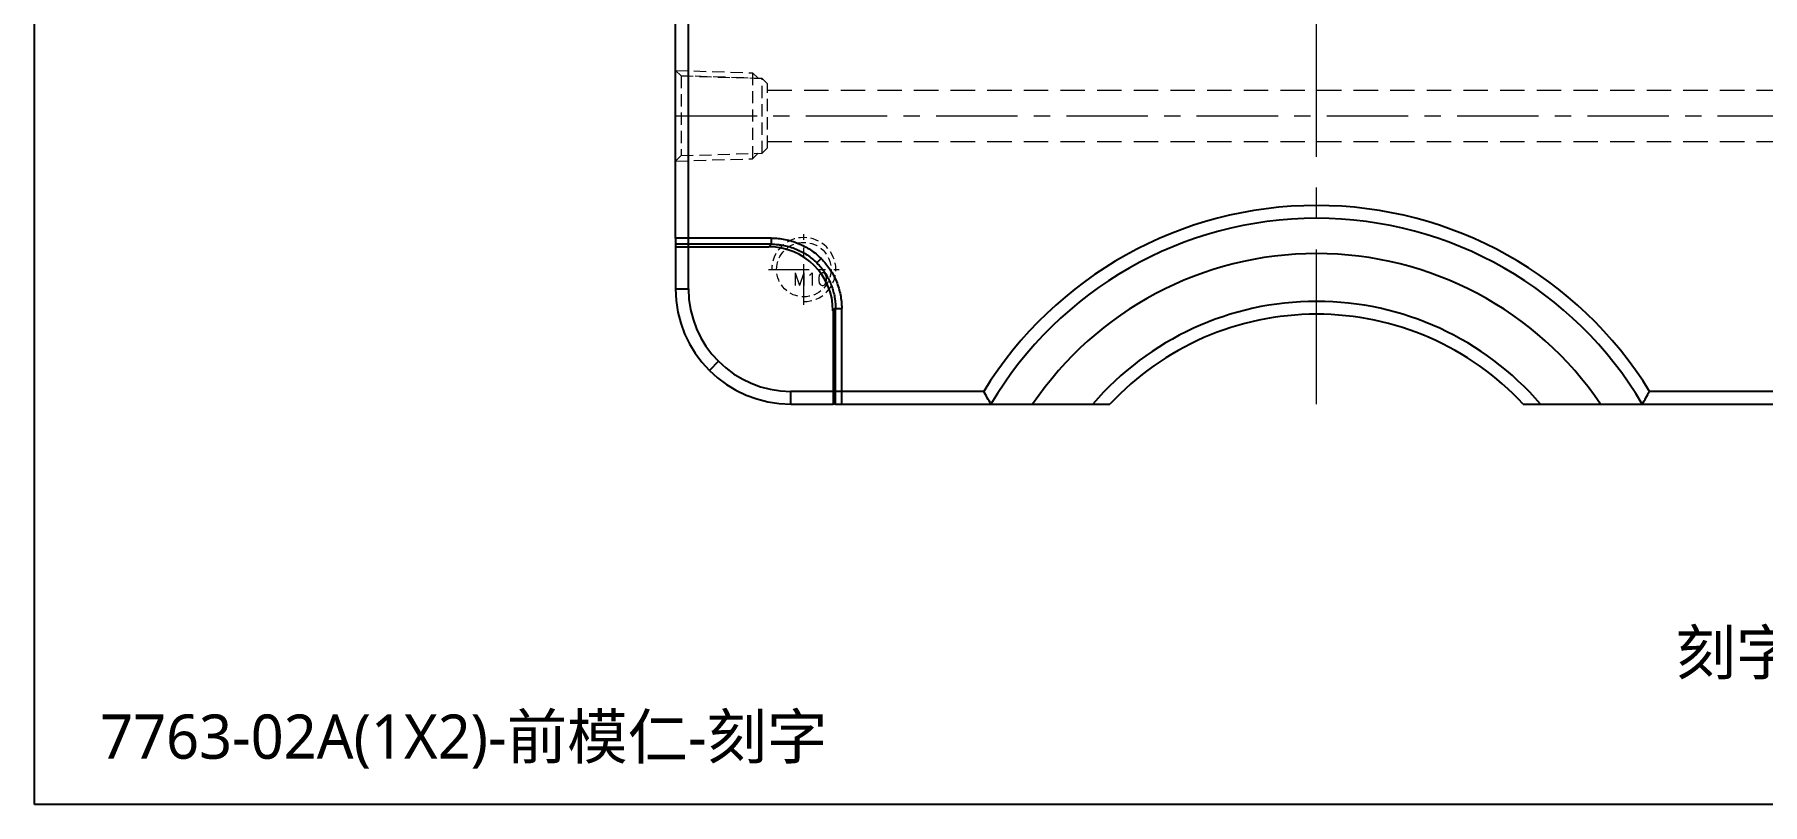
# Model space of a CAD drawing. Header units: millimetres. Extents: x 2549 to 2981, y 2071 to 2377.
# Drawn here: x 2548.8 to 2818.3, y 2071.4 to 2191.5 of the extents above; entities that cross this region are included whole.
import ezdxf
from ezdxf.lldxf.tags import DXFTag

# ---------------------------------------------------------------- set-up
doc = ezdxf.new("R2010")
doc.units = ezdxf.units.MM
doc.linetypes.add('CENTER', pattern=[50.8, 31.75, -6.35, 6.35, -6.35])
doc.linetypes.add('HIDDEN', pattern=[9.525, 6.35, -3.175])
doc.layers.add('10', color=7, linetype='Continuous', true_color=0xffffff)
for name, color, linetype, lineweight in [('cool', 153, 'HIDDEN', 9), ('insert', 85, 'Continuous', 20), ('moldbase', 7, 'Continuous', 20), ('screw', 33, 'Continuous', 13)]:
    doc.layers.add(name, color=color, linetype=linetype, lineweight=lineweight)
doc.styles.get("Standard").update_dxf_attribs({"font": 'arial.ttf'})
doc.styles.add('TXT', font='txt.shx', dxfattribs={"bigfont": 'gbcbig.shx'})
tags = doc.linetypes.add('DASHED', pattern=[25.72, 12.86, -12.86]).pattern_tags.tags
tags[6:7] = [DXFTag(74, 4), DXFTag(75, 0), DXFTag(340, '0'), DXFTag(46, 0.0), DXFTag(50, 0.0), DXFTag(44, 0.0), DXFTag(45, 0.0)]
tags[4:5] = [DXFTag(74, 4), DXFTag(75, 0), DXFTag(340, '0'), DXFTag(46, 0.0), DXFTag(50, 0.0), DXFTag(44, 0.0), DXFTag(45, 0.0)]

# ---------------------------------------------------------------- blocks, each defined once
blk = doc.blocks.new('cool_jt_f12')
at = {"layer": 'cool', "ltscale": 0.3}
for p, q in [((0, 7.0785), (0.856, 6.2225)), ((0, 7.0785), (12, 6.7035)), ((0.856, 6.2225), (0.856, -6.2225)), ((13.5, 5.827375), (0.856, 6.2225)), ((0.856, 6.2225), (13.5, 5.827375)), ((12, 6.7035), (12.856, 5.8475)), ((12, 6.7035), (12, -6.7035)), ((14.327375, 5), (13.5, 5.827375)), ((13.5, -5.827375), (13.5, 5.827375)), ((14.327375, -5), (14.327375, 5)), ((13.5, -5.827375), (14.327375, -5)), ((0.856, -6.2225), (0, -7.0785)), ((0, -7.0785), (12, -6.7035)), ((0.856, -6.2225), (13.5, -5.827375)), ((12, -6.7035), (12.856, -5.8475))]:
    blk.add_line(p, q, dxfattribs=at)
blk = doc.blocks.new('screw_m10_g')
at = {"layer": 'screw', "color": 1, "linetype": 'CENTER', "ltscale": 0.2}
for p, q in [((0, -5.5), (0, 5.5)), ((-5.5, 0), (5.5, 0))]:
    blk.add_line(p, q, dxfattribs=at)
at = {"layer": 'screw', "color": 33, "linetype": 'HIDDEN', "ltscale": 0.2}
blk.add_circle((0, 0), 4.25, dxfattribs=at)
at = {"layer": 'screw', "color": 92, "linetype": 'HIDDEN', "ltscale": 0.2}
blk.add_arc((0, 0), 5, 270, 180, dxfattribs=at)
at = {"layer": 'screw', "color": 6, "style": 'TXT'}
blk.add_text('M10', height=2, dxfattribs=at).set_placement((-1.7, -2.5))
blk = doc.blocks.new('TK')
for p, q in [((0, 0), (0, 294)), ((415.8, 0), (0, 0))]:
    blk.add_line(p, q)

msp = doc.modelspace()

# ---------------------------------------------------------------- linework, layer by layer
at = {"layer": '10', "color": 8, "linetype": 'DASHED'}
for p, q in [((2650.79, 2151.87), (2650.79, 2305.87)), ((2648.79, 2151.87), (2650.79, 2151.87)), ((2655.48, 2140.56), (2654.07, 2139.14)), ((2696.86, 2135.87), (2666.79, 2135.87)), ((2666.79, 2133.87), (2666.79, 2135.87)), ((2830.79, 2135.87), (2800.73, 2135.87))]:
    msp.add_line(p, q, dxfattribs=at)
at = {"layer": '10', "color": 7, "linetype": 'Continuous'}
for p, q in [((2648.79, 2159.78), (2648.79, 2297.96)), ((2648.79, 2159.78), (2648.79, 2158.83)), ((2663.74, 2159.78), (2648.79, 2159.78)), ((2663.74, 2158.83), (2663.74, 2159.78)), ((2663.74, 2158.83), (2648.79, 2158.83)), ((2648.79, 2158.83), (2648.79, 2158.43)), ((2648.79, 2158.43), (2648.79, 2151.87)), ((2648.79, 2158.43), (2663.35, 2158.43)), ((2663.35, 2158.43), (2663.75, 2158.83)), ((2670.82, 2155.9), (2671.5, 2156.58)), ((2673.75, 2148.83), (2673.35, 2148.43)), ((2673.35, 2148.43), (2673.35, 2133.87)), ((2673.75, 2133.87), (2673.75, 2148.82)), ((2673.75, 2148.82), (2674.71, 2148.82)), ((2674.71, 2133.87), (2674.71, 2148.82)), ((2666.79, 2133.87), (2673.35, 2133.87)), ((2673.75, 2133.87), (2673.35, 2133.87)), ((2673.75, 2133.87), (2674.71, 2133.87)), ((2674.71, 2133.87), (2716.55, 2133.87)), ((2781.03, 2133.87), (2822.88, 2133.87))]:
    msp.add_line(p, q, dxfattribs=at)
at = {"layer": '10', "color": 8, "linetype": 'DASHED'}
for centre, radius, start, end in [((2748.79, 2103.87), 61, 31.6407, 148.3593), ((2748.79, 2103.87), 59, 30.5623, 149.4377), ((2748.79, 2103.87), 59, 30.5623, 149.4377), ((2748.79, 2103.87), 53.5, 34.1075, 145.8925), ((2666.79, 2151.87), 16, 180, 270), ((2748.79, 2103.87), 46.04, 40.6629, 139.3371)]:
    msp.add_arc(centre, radius, start, end, dxfattribs=at)
at = {"layer": '10', "color": 7, "linetype": 'Continuous'}
for centre, radius, start, end in [((2666.79, 2151.87), 18, 180, 270), ((2748.79, 2103.87), 44.04, 42.9374, 137.0626)]:
    msp.add_arc(centre, radius, start, end, dxfattribs=at)
msp.add_ellipse((2663.27, 2148.35), major_axis=(-7.15, -7.15), ratio=0.992433, start_param=2.359993, end_param=3.923193, dxfattribs=at)
for points, knots in [([(2663.74, 2159.78), (2664.45, 2159.78), (2665.16, 2159.71), (2666.56, 2159.44), (2667.26, 2159.23), (2668.59, 2158.68), (2669.23, 2158.34), (2670.43, 2157.55), (2670.99, 2157.09), (2672.01, 2156.07), (2672.47, 2155.51), (2673.27, 2154.31), (2673.61, 2153.67), (2674.15, 2152.33), (2674.36, 2151.64), (2674.64, 2150.24), (2674.71, 2149.53), (2674.71, 2148.82)], [0, 0, 0, 0, 0.123178, 0.123178, 0.248785, 0.248785, 0.374393, 0.374393, 0.5, 0.5, 0.625608, 0.625608, 0.751215, 0.751215, 0.876823, 0.876823, 1, 1, 1, 1]), ([(2663.75, 2158.83), (2664.07, 2158.83), (2664.4, 2158.81), (2664.77, 2158.78), (2664.81, 2158.77), (2664.89, 2158.76), (2664.93, 2158.76), (2665.06, 2158.74), (2665.3, 2158.71), (2665.54, 2158.67), (2666.02, 2158.57), (2666.66, 2158.41), (2667.27, 2158.2), (2667.73, 2158.01), (2667.88, 2157.94), (2668.06, 2157.85), (2668.1, 2157.84), (2668.17, 2157.8), (2668.21, 2157.78), (2668.32, 2157.73), (2668.39, 2157.69), (2668.76, 2157.49), (2669.04, 2157.33), (2669.58, 2156.96), (2669.84, 2156.77), (2670.35, 2156.36), (2670.59, 2156.14), (2671.06, 2155.67), (2671.28, 2155.43), (2671.69, 2154.92), (2671.89, 2154.66), (2672.25, 2154.12), (2672.42, 2153.84), (2672.61, 2153.47), (2672.67, 2153.36), (2672.72, 2153.25), (2672.76, 2153.18), (2672.78, 2153.14), (2672.86, 2152.96), (2672.93, 2152.8), (2673.12, 2152.35), (2673.34, 2151.74), (2673.49, 2151.1), (2673.59, 2150.62), (2673.62, 2150.46), (2673.65, 2150.22), (2673.66, 2150.13), (2673.68, 2149.97), (2673.69, 2149.89), (2673.73, 2149.48), (2673.75, 2149.15), (2673.75, 2148.83)], [0, 0, 0, 0, 0.0625, 0.0625, 0.070313, 0.070313, 0.078125, 0.078125, 0.09375, 0.125, 0.125, 0.1875, 0.25, 0.25, 0.28125, 0.28125, 0.289063, 0.289063, 0.296875, 0.296875, 0.3125, 0.3125, 0.375, 0.375, 0.4375, 0.4375, 0.5, 0.5, 0.5625, 0.5625, 0.625, 0.625, 0.6875, 0.6875, 0.703125, 0.710938, 0.710938, 0.71875, 0.71875, 0.75, 0.75, 0.8125, 0.875, 0.875, 0.90625, 0.90625, 0.921875, 0.921875, 0.9375, 0.9375, 1, 1, 1, 1])]:
    msp.add_open_spline(points, degree=3, knots=knots, dxfattribs=at)
for points in [[(2663.75, 2158.83), (2663.75, 2158.83), (2663.74, 2158.83), (2663.74, 2158.83)], [(2673.75, 2148.83), (2673.75, 2148.82), (2673.75, 2148.82), (2673.75, 2148.82)]]:
    msp.add_open_spline(points, degree=3, dxfattribs=at)
at = {"layer": '10', "color": 8, "linetype": 'DASHED'}
for points in [[(2697.99, 2133.87), (2697.61, 2134.54), (2697.23, 2135.2), (2696.86, 2135.87)], [(2799.6, 2133.87), (2799.98, 2134.54), (2800.35, 2135.2), (2800.73, 2135.87)]]:
    msp.add_open_spline(points, degree=3, dxfattribs=at)
at = {"layer": 'cool', "ltscale": 0.6}
for p, q in [((2663.12, 2182.87), (2834.46, 2182.87)), ((2663.12, 2174.87), (2834.46, 2174.87))]:
    msp.add_line(p, q, dxfattribs=at)
at = {"layer": 'cool', "color": 1, "linetype": 'CENTER', "ltscale": 0.4}
msp.add_line((2648.79, 2178.87), (2848.79, 2178.87), dxfattribs=at)
at = {"layer": 'insert', "color": 1, "linetype": 'CENTER', "ltscale": 0.76}
msp.add_line((2748.79, 2133.87), (2748.79, 2323.87), dxfattribs=at)

# ---------------------------------------------------------------- block references
at = {"xscale": 1.039209380465746, "yscale": 1.039209380465746, "zscale": 1.039209380465746}
msp.add_blockref('TK', (2548.79, 2071.42), dxfattribs=at)
at = {"layer": 'cool', "ltscale": 0.6}
msp.add_blockref('cool_jt_f12', (2648.79, 2178.87), dxfattribs=at)
at = {"layer": 'screw'}
msp.add_blockref('screw_m10_g', (2668.79, 2154.87), dxfattribs=at)

# ---------------------------------------------------------------- texts
at = {"layer": 'moldbase', "lineweight": 18, "char_height": 6.9117, "attachment_point": 1}
for s, insert in [('{\\fMicrosoft YaHei|b0|i0|c134|p34;刻字黄色轮廓-字深0.2}', (2804.77, 2098.57)), ('{\\fMicrosoft YaHei|b0|i0|c134|p34;7763-02A(1X2)-前模仁-刻字}', (2559.01, 2085.45))]:
    msp.add_mtext_dynamic_manual_height_columns(s, width=206.9763, gutter_width=0, heights=[16.37], dxfattribs=dict(at, insert=insert))

doc.saveas('drawing.dxf')
